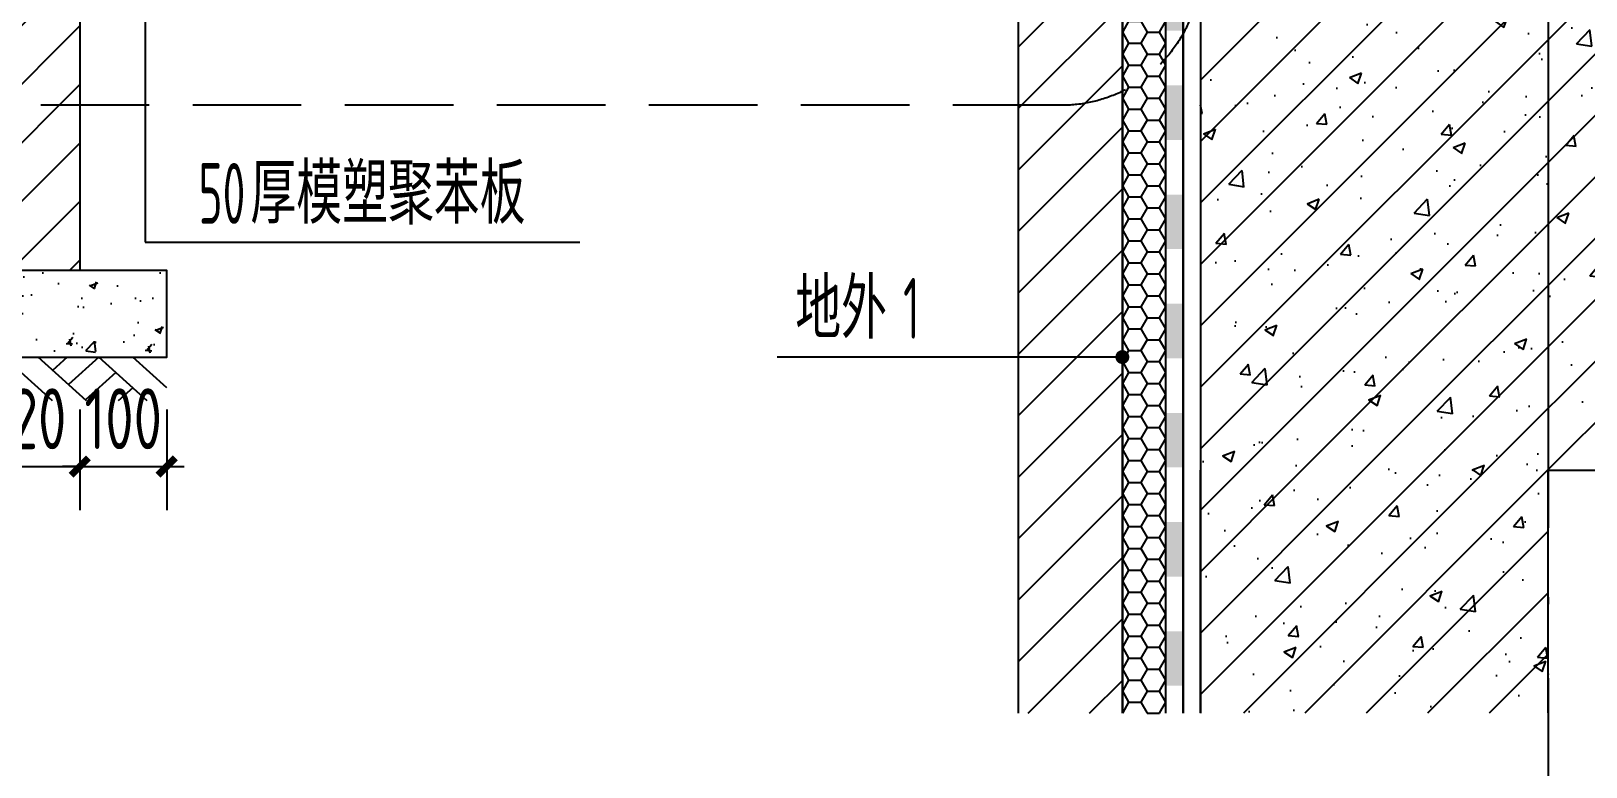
# Model space of a CAD drawing. Extents: x 198753 to 882193, y -399300 to 132460.
# Drawn here: x 361534 to 363324, y -205080 to -204234 of the extents above; entities that cross this region are included whole.
import ezdxf

# ---------------------------------------------------------------- set-up
doc = ezdxf.new("R2010")
doc.units = 0
doc.header["$LTSCALE"] = 1000
doc.header["$MEASUREMENT"] = 0
doc.linetypes.add('DASH', pattern=[0.35, 0.25, -0.1])
doc.linetypes.add('DOTE', pattern=[2.4200000000000004, 2, -0.2, 0.02, -0.2])
for name, color, linetype in [('01-标注_尺寸', 124, 'Continuous'), ('01-标注_符号', 200, 'Continuous'), ('01-标注_轴线坐标', 132, 'Continuous'), ('02-TEXT_标注', 130, 'Continuous'), ('05-填充_天正', 26, 'Continuous'), ('A-O_防水层', 222, 'Continuous'), ('A-STR-面层', 191, 'Continuous'), ('A-SUR_保温', 222, 'Continuous'), ('A-SUR_看线', 231, 'Continuous'), ('A_AXIS-轴线', 36, 'DOTE'), ('A_STR-砌块墙', 121, 'Continuous'), ('A_STR-砼墙', 51, 'Continuous'), ('A_STR-砼柱', 51, 'Continuous'), ('D_铝板', 181, 'Continuous')]:
    doc.layers.add(name, color=color, linetype=linetype)
doc.styles.add('_TCH_DIM', font='ROS1', dxfattribs={"width": 0.8, "bigfont": 'JD'})
doc.styles.add('_TCH_DIM_T3', font='ROS1', dxfattribs={"width": 0.8, "bigfont": 'JD'})
doc.dimstyles.new('_TCH_ARCH&&20', dxfattribs={"dimtxt": 70, "dimasz": 20, "dimexe": 50, "dimexo": 60, "dimgap": 20, "dimtad": 1, "dimdec": 0, "dimzin": 0, "dimdsep": 46, "dimtxsty": '_TCH_DIM_T3', "dimblk": 'ARCHTICK', "dimcen": 0.09, "dimclrt": 4, "dimazin": 2, "dimtfac": 1, "dimtdec": 0, "dimtix": 1, "dimtmove": 2, "dimatfit": 3, "dimfxl": 0, "dimtolj": 1, "dimtzin": 0, "dimarcsym": 0})
pattern_1 = [(45, (0, 0), (-35.35533905932737, 35.35533905932738), []), (49.99999999999999, (0, 0), (143.4520365201507, -12.55042699651902), [15, -165]), (355, (0, 0), (-27.7502667226, 150.4384267400024), [12, -132]), (100.4514, (11.954336, -1.045868), (115.7018763428043, 137.8879084121907), [12.748038, -140.2284224]), (46.18420000000002, (0, 40), (213.4482097251289, -33.10380286580362), [22.5, -247.5]), (96.6356, (17.787349, 37.2413386), (186.9325411097407, 194.8235741800883), [19.1220576, -210.3426]), (351.1842, (0, 40), (186.9323890267254, 194.8237201850649), [18, -198]), (21, (20, 30), (119.3814104236923, -80.52377813306776), [15, -165]), (326.0000000000001, (20, 30), (48.66306638431634, 145.0300090093706), [12, -132]), (71.4514, (29.9484466, 23.2896788), (168.044525716298, 64.50609934199048), [12.748038, -140.2284224]), (37.50000000000001, (0, 0), (2.431971063458134, 66.5787707662623), [0, -130.4, 0, -134, 0, -132.5]), (7.499999999999999, (0, 0), (52.61390748842972, 78.88234237647205), [0, -76.39999999999999, 0, -127.4, 0, -50.5]), (327.5, (-44.6, 0), (106.7644872344818, -4.510974346875951), [0, -50, 0, -156, 0, -207]), (317.5, (-64.6, 0), (116.6372338684772, 20.02099646646354), [0, -65, 0, -103.6, 0, -147])]

# ---------------------------------------------------------------- blocks, each defined once
blk = doc.blocks.new('*U271')
at = {"layer": '05-填充_天正'}
h = blk.add_hatch(dxfattribs=at)
h.set_pattern_fill('钢筋混凝土', color=256, scale=20, style=0)
h.set_pattern_definition(pattern_1)
h.paths.add_polyline_path([(-699.9999999987776, -4538.752037361963), (1.222360879182816e-09, -4538.752037361963), (1.222360879182816e-09, -3738.752037361963), (-699.9999999987776, -3738.752037361963)])
h = blk.add_hatch(dxfattribs=at)
h.set_pattern_fill('钢筋混凝土', color=256, scale=20, style=0)
h.set_pattern_definition(pattern_1)
h.paths.add_polyline_path([(-299.9999999988139, -4538.752037361963), (-699.9999999988138, -4538.752037361963), (-699.9999999977881, -4817.855410233351), (-299.9999999977881, -4817.855410231881)])
at = {"layer": 'A_STR-砼墙'}
for p, q in [((-699.9999999977881, -4817.855410233351), (-699.9999999988133, -4538.752037361963)), ((-299.9999999977881, -4817.855410231881), (-299.9999999988139, -4538.752037361963))]:
    blk.add_line(p, q, dxfattribs=at)
at = {"layer": 'A_STR-砼柱'}
for p, q in [((-699.9999999987776, -3918.752037361708), (-699.9999999987776, -4538.752037361963)), ((-299.9999999988139, -4538.752037361963), (1.222360879182816e-09, -4538.752037361963))]:
    blk.add_line(p, q, dxfattribs=at)
blk = doc.blocks.new('$LinePat$聚苯板')
at = {"color": 0}
for p, q in [((14.84614977916135, -8.571428571427532), (0, 0)), ((29.6922995583227, 0), (14.84614977916135, -8.571428571427532)), ((14.84614977916135, -8.571428571427532), (14.84614977916135, -25.71428571428623)), ((14.84614977916135, -25.71428571428623), (0, -34.28571428571377)), ((0, -34.28571428571377), (0, -51.42857142857247)), ((29.6922995583227, -34.28571428571377), (14.84614977916135, -25.71428571428623)), ((0, -51.42857142857247), (14.84614977916135, -60)), ((14.84614977916135, -60), (29.6922995583227, -51.42857142857247))]:
    blk.add_line(p, q, dxfattribs=at)
blk = doc.blocks.new('$LinePat$防水层2')
at = {"color": 0}
blk.add_line((0, 0), (600, 0), dxfattribs=at)
blk.add_solid([(150, 0), (450, 0), (150, -100), (450, -100)], dxfattribs=at)
blk = doc.blocks.new('*U256')
at = {"layer": '05-填充_天正'}
h = blk.add_hatch(dxfattribs=at)
h.set_pattern_fill('普通砖', color=256, scale=20, style=0)
h.set_pattern_definition([(45, (0, 35.90226999999999), (-35.35535320146299, 35.355353201463), [])])
h.paths.add_polyline_path([(1129.999241740422, -130.2541800454492), (1009.999241740422, -130.2541800454315), (1009.999241740303, -939.6117329599915), (1129.999241740303, -939.6117329600092)])
at = {"layer": '01-标注_符号'}
for p, q in [((5.218157042927487, -93.89418707581353), (5.218157042927487, -397.6463726537477)), ((5.218157042927487, -397.6463726537477), (505.4996877235171, -397.6463726537477)), ((1009.999241740313, -529.9329565027347), (732.5147444766324, -529.9329565027347)), ((1129.999241740313, -529.9329565027292), (1009.999241740313, -529.9329565027347))]:
    blk.add_line(p, q, dxfattribs=at)
at = {"layer": '01-标注_符号', "const_width": 8}
blk.add_lwpolyline([(1133.999241740313, -529.932956502729, 1), (1125.999241740313, -529.9329565027294, 1)], format="xyb", close=True, dxfattribs=at)
at = {"layer": 'A-O_防水层'}
for p, q in [((1219.999241742414, -40.25418004230585), (1219.999241742414, -939.6117329561093)), ((1199.999241742414, -939.6117329561093), (1199.999241742414, -60.25418004230585))]:
    blk.add_line(p, q, dxfattribs=at)
blk.add_lwpolyline([(1179.999241742414, -939.6117329561093), (1179.999241742414, -80.25418004230596), (-19.99999999846523, -80.25418004230593), (-19.99999999874056, 159.7458199577786), (223.9483857935785, 159.7458199578105)], dxfattribs=at)
at = {"layer": 'A-SUR_保温'}
blk.add_line((1129.999241740309, -939.6117329561096), (1129.999241740429, -80.25418004544937), dxfattribs=at)
blk.add_lwpolyline([(1179.999241740326, -939.6117329561093), (1179.999241740443, -80.25418004539094), (-20.00000000045475, -80.25418004640957)], dxfattribs=at)
at = {"layer": 'A_STR-砌块墙'}
for p, q in [((1009.999241740422, -130.2541800454315), (1009.999241740303, -939.6117329599915)), ((1129.999241740422, -130.2541800454492), (1129.999241740303, -939.6117329600092))]:
    blk.add_line(p, q, dxfattribs=at)
at = {"layer": 'A-SUR_保温'}
for name, p, xscale, yscale, zscale, rotation in [('$LinePat$防水层2', (1199.99924173838, -60.25418004184387), 0.2093708459320917, 0.2, 0.2, 270.0000000001537), ('$LinePat$聚苯板', (1129.99924174063, -156.0798464784948), 0.8512382846832133, 0.8333333333333334, 0.8333333333333334, 90.00000000014164), ('$LinePat$聚苯板', (1129.999241740693, -181.3550686228215), 0.8512382846832133, 0.8333333333333334, 0.8333333333333334, 90.00000000014164), ('$LinePat$聚苯板', (1129.999241740755, -206.6302907671483), 0.8512382846832133, 0.8333333333333334, 0.8333333333333334, 90.00000000014164), ('$LinePat$防水层2', (1199.999241738717, -185.8766876010988), 0.2093708459320917, 0.2, 0.2, 270.0000000001537), ('$LinePat$聚苯板', (1129.999241740818, -231.9055129114751), 0.8512382846832133, 0.8333333333333334, 0.8333333333333334, 90.00000000014164), ('$LinePat$聚苯板', (1129.99924174088, -257.1807350558017), 0.8512382846832133, 0.8333333333333334, 0.8333333333333334, 90.00000000014164), ('$LinePat$聚苯板', (1129.999241740943, -282.4559572001285), 0.8512382846832133, 0.8333333333333334, 0.8333333333333334, 90.00000000014164), ('$LinePat$聚苯板', (1129.999241741005, -307.7311793444553), 0.8512382846832133, 0.8333333333333334, 0.8333333333333334, 90.00000000014164), ('$LinePat$聚苯板', (1129.999241741068, -333.006401488782), 0.8512382846832133, 0.8333333333333334, 0.8333333333333334, 90.00000000014164), ('$LinePat$防水层2', (1199.999241739054, -311.4991951603538), 0.2093708459320917, 0.2, 0.2, 270.0000000001537), ('$LinePat$聚苯板', (1129.99924174113, -358.2816236331088), 0.8512382846832133, 0.8333333333333334, 0.8333333333333334, 90.00000000014164), ('$LinePat$聚苯板', (1129.999241741192, -383.5568457774356), 0.8512382846832133, 0.8333333333333334, 0.8333333333333334, 90.00000000014164), ('$LinePat$聚苯板', (1129.999241741255, -408.8320679217622), 0.8512382846832133, 0.8333333333333334, 0.8333333333333334, 90.00000000014164), ('$LinePat$聚苯板', (1129.999241741318, -434.107290066089), 0.8512382846832133, 0.8333333333333334, 0.8333333333333334, 90.00000000014164), ('$LinePat$聚苯板', (1129.99924174138, -459.3825122104158), 0.8512382846832133, 0.8333333333333334, 0.8333333333333334, 90.00000000014164), ('$LinePat$防水层2', (1199.999241739391, -437.1217027196088), 0.2093708459320917, 0.2, 0.2, 270.0000000001537), ('$LinePat$聚苯板', (1129.999241741442, -484.6577343547425), 0.8512382846832133, 0.8333333333333334, 0.8333333333333334, 90.00000000014164), ('$LinePat$聚苯板', (1129.999241741505, -509.9329564990693), 0.8512382846832133, 0.8333333333333334, 0.8333333333333334, 90.00000000014164), ('$LinePat$聚苯板', (1129.999241741567, -535.208178643396), 0.8512382846832133, 0.8333333333333334, 0.8333333333333334, 90.00000000014164), ('$LinePat$聚苯板', (1129.99924174163, -560.4834007877228), 0.8512382846832133, 0.8333333333333334, 0.8333333333333334, 90.00000000014164), ('$LinePat$聚苯板', (1129.999241741692, -585.7586229320495), 0.8512382846832133, 0.8333333333333334, 0.8333333333333334, 90.00000000014164), ('$LinePat$防水层2', (1199.999241739728, -562.7442102788638), 0.2093708459320917, 0.2, 0.2, 270.0000000001537), ('$LinePat$聚苯板', (1129.999241741755, -611.0338450763763), 0.8512382846832133, 0.8333333333333334, 0.8333333333333334, 90.00000000014164), ('$LinePat$聚苯板', (1129.999241741817, -636.309067220703), 0.8512382846832133, 0.8333333333333334, 0.8333333333333334, 90.00000000014164), ('$LinePat$聚苯板', (1129.99924174188, -661.5842893650298), 0.8512382846832133, 0.8333333333333334, 0.8333333333333334, 90.00000000014164), ('$LinePat$聚苯板', (1129.999241741942, -686.8595115093565), 0.8512382846832133, 0.8333333333333334, 0.8333333333333334, 90.00000000014164), ('$LinePat$聚苯板', (1129.999241742005, -712.1347336536833), 0.8512382846832133, 0.8333333333333334, 0.8333333333333334, 90.00000000014164), ('$LinePat$防水层2', (1199.999241740065, -688.3667178381187), 0.2093708459320917, 0.2, 0.2, 270.0000000001537), ('$LinePat$聚苯板', (1129.999241742067, -737.4099557980101), 0.8512382846832133, 0.8333333333333334, 0.8333333333333334, 90.00000000014164), ('$LinePat$聚苯板', (1129.99924174213, -762.6851779423368), 0.8512382846832133, 0.8333333333333334, 0.8333333333333334, 90.00000000014164), ('$LinePat$聚苯板', (1129.999241742192, -787.9604000866635), 0.8512382846832133, 0.8333333333333334, 0.8333333333333334, 90.00000000014164), ('$LinePat$聚苯板', (1129.999241742255, -813.2356222309903), 0.8512382846832133, 0.8333333333333334, 0.8333333333333334, 90.00000000014164), ('$LinePat$聚苯板', (1129.999241742317, -838.510844375317), 0.8512382846832133, 0.8333333333333334, 0.8333333333333334, 90.00000000014164), ('$LinePat$防水层2', (1199.999241740402, -813.9892253973736), 0.2093708459320917, 0.2, 0.2, 270.0000000001537), ('$LinePat$聚苯板', (1129.99924174238, -863.7860665196438), 0.8512382846832133, 0.8333333333333334, 0.8333333333333334, 90.00000000014164), ('$LinePat$聚苯板', (1129.999241742442, -889.0612886639706), 0.8512382846832133, 0.8333333333333334, 0.8333333333333334, 90.00000000014164), ('$LinePat$聚苯板', (1129.999241742505, -914.3365108082972), 0.8512382846832133, 0.8333333333333334, 0.8333333333333334, 90.00000000014164), ('$LinePat$聚苯板', (1129.999241742567, -939.611732952624), 0.8512382846832133, 0.8333333333333334, 0.8333333333333334, 90.00000000014164)]:
    blk.add_blockref(name, p, dxfattribs=dict(at, xscale=xscale, yscale=yscale, zscale=zscale, rotation=rotation))
at = {"layer": '02-TEXT_标注', "style": '_TCH_DIM'}
for s, height, width, p in [('厚模塑聚苯板', 69.45736434108527, 0.8, (126.360152839796, -376.6463726537477)), ('50', 70, 0.6400000000000001, (66.62681950646265, -376.6463726537477)), ('地外', 69.45736434108527, 0.8, (753.5147444766324, -508.9329565027347)), ('1', 70, 0.6400000000000001, (877.6697832363222, -508.9329565027347))]:
    blk.add_text(s, height=height, dxfattribs=dict(at, width=width)).set_placement(p)
blk = doc.blocks.new('$LinePat$素土夯实')
at = {"color": 0}
for p, q in [((0, -210.0000000002183), (210.0000000002183, 0)), ((120.0000000004366, -300), (420.0000000004366, 0)), ((420.0000000004366, 0), (607.5000000004366, -187.5)), ((495.0000000004366, -300), (795.0000000008258, 0)), ((615.0000000006003, 0), (705.0000000005821, -89.99999999998181)), ((314.9999999997817, -105.0000000001091), (502.4999999997817, -292.5000000001091)), ((210.0000000002183, -209.9999999999454), (300, -300)), ((705.0000000010441, -300), (795.0000000008258, -210.0000000002183))]:
    blk.add_line(p, q, dxfattribs=at)
blk = doc.blocks.new('_ArchTick')
at = {"color": 0, "linetype": 'ByBlock', "const_width": 0.4}
blk.add_lwpolyline([(-0.5, -0.5), (0.5, 0.5)], dxfattribs=at)
blk = doc.blocks.new('*D2144')
at = {"layer": '01-标注_尺寸', "color": 0, "lineweight": -2, "transparency": 16777216}
for p, q in [((-219.9999999999993, -160.0000000000001), (-219.9999999999993, -275.6796968175512)), ((-99.99999999999953, -160.0000000000002), (-99.99999999999955, -275.6796968175512)), ((-219.9999999999993, -225.6796968175512), (-239.9999999999993, -225.6796968175512)), ((-219.9999999999993, -225.6796968175512), (-99.99999999999955, -225.6796968175512)), ((-99.99999999999955, -225.6796968175512), (-79.99999999999955, -225.6796968175512))]:
    blk.add_line(p, q, dxfattribs=at)
at = {"layer": 'Defpoints', "color": 0, "transparency": 16777216}
for p in [(-219.9999999999993, -100.0000000000001), (-99.99999999999953, -100.0000000000002), (-99.99999999999955, -225.6796968175512)]:
    blk.add_point(p, dxfattribs=at)
at = {"layer": '01-标注_尺寸', "color": 0, "lineweight": -2, "transparency": 16777216, "xscale": 20, "yscale": 20, "zscale": 20}
blk.add_blockref('_ArchTick', (-219.9999999999993, -225.6796968175512), dxfattribs=at)
at = {"layer": '01-标注_尺寸', "color": 0, "lineweight": -2, "transparency": 16777216, "xscale": 20, "yscale": 20, "zscale": 20, "rotation": 180}
blk.add_blockref('_ArchTick', (-99.99999999999955, -225.6796968175512), dxfattribs=at)
at = {"layer": '01-标注_尺寸', "color": 4, "transparency": 16777216, "insert": (-159.9999999999994, -170.6796968175512), "char_height": 70, "attachment_point": 5, "style": '_TCH_DIM_T3'}
blk.add_mtext('\\A1;120', dxfattribs=at)
blk = doc.blocks.new('*D2145')
at = {"layer": '01-标注_尺寸', "color": 0, "lineweight": -2, "transparency": 16777216}
for p, q in [((-99.99999999999963, -160.0000000000002), (-99.99999999999964, -275.6796968175512)), ((-9.427379235524452e-14, -160.0000000000002), (-1.01357130876942e-13, -275.6796968175512)), ((-99.99999999999964, -225.6796968175512), (-119.9999999999996, -225.6796968175512)), ((-99.99999999999964, -225.6796968175512), (-9.829551387907365e-14, -225.6796968175512)), ((-9.829551387907365e-14, -225.6796968175512), (19.9999999999999, -225.6796968175512))]:
    blk.add_line(p, q, dxfattribs=at)
at = {"layer": 'Defpoints', "color": 0, "transparency": 16777216}
for p in [(-99.99999999999963, -100.0000000000002), (-9.059985195780247e-14, -100.0000000000002), (-9.829551387907365e-14, -225.6796968175512)]:
    blk.add_point(p, dxfattribs=at)
at = {"layer": '01-标注_尺寸', "color": 0, "lineweight": -2, "transparency": 16777216, "xscale": 20, "yscale": 20, "zscale": 20}
blk.add_blockref('_ArchTick', (-99.99999999999964, -225.6796968175512), dxfattribs=at)
at = {"layer": '01-标注_尺寸', "color": 0, "lineweight": -2, "transparency": 16777216, "xscale": 20, "yscale": 20, "zscale": 20, "rotation": 180}
blk.add_blockref('_ArchTick', (-9.829551387907365e-14, -225.6796968175512), dxfattribs=at)
at = {"layer": '01-标注_尺寸', "color": 4, "transparency": 16777216, "insert": (-49.99999999999987, -170.6796968175512), "char_height": 70, "attachment_point": 5, "style": '_TCH_DIM_T3'}
blk.add_mtext('\\A1;100', dxfattribs=at)
blk = doc.blocks.new('*U295')
at = {"layer": 'A-STR-面层', "linetype": 'DASH', "ltscale": 0.5}
blk.add_lwpolyline([(7893.688348912961, 16587.44339449075), (7954.199061027386, 16587.44339350573), (8038.688349482727, 16441.10365320579), (8038.688349482727, 15702.44339916829, 0.4142135623730951), (8198.688349482727, 15542.44339916829), (8948.688349984892, 15542.44339916829, -0.4142135624385618), (8998.688349984892, 15492.44339915711), (8998.688349025302, -2077.032001025482, 0.4142135624385692), (9158.688349025302, -2237.032001061249), (10408.68759121856, -2237.032001061249)], format="xyb", dxfattribs=at)
blk = doc.blocks.new('drsrtg')
at = {"layer": '05-填充_天正'}
h = blk.add_hatch(dxfattribs=at)
h.set_pattern_fill('ANSI31', color=256, scale=30)
h.set_pattern_definition([(45, (731.999999995227, 669.9999999993888), (-33.67596045400932, 33.67596045400933), [])])
h.paths.add_polyline_path([(-640.0000000004075, 539.9999999993888), (-520, 540.0000000012806), (-520, 120), (-220, 119.9999999968859), (-220, 539.9999999937136), (-100, 539.9999999937136), (-100, -4.394678398966789e-09), (-640, 1.280568540096283e-09)])
h = blk.add_hatch(dxfattribs=at)
h.set_pattern_fill('AR-CONC', color=256, scale=50)
h.set_pattern_definition([(49.99999999999999, (731.999999995227, 569.9999999993888), (91.09233449800199, -7.969542769451538), [9.525, -104.775]), (355, (731.999999995227, 569.9999999993888), (-17.62141298783349, 95.52832144108999), [7.62, -83.82]), (100.451, (739.5909999952419, 569.3358749994077), (73.47125083297962, 87.55834391014594), [8.094999999999999, -89.045]), (46.18420000000002, (731.999999995227, 595.3999999994121), (135.539520446065, -21.02116396636357), [14.28749999999996, -157.1624999999994]), (96.6356, (743.2949499952374, 593.6482499993872), (118.7021172331186, 123.7127779450246), [12.1425, -133.5675]), (351.1840000000001, (731.999999995227, 595.3999999994121), (118.7023029069669, 123.7125589302989), [11.43, -125.73]), (21, (744.6999999952386, 589.0499999994063), (75.80743991769164, -51.13275925838124), [9.525, -104.775]), (326.0000000000001, (744.6999999952386, 589.0499999994063), (30.90101417382354, 92.09398306115963), [7.62, -83.82]), (71.4514, (751.0172499952605, 584.7889499994053), (106.7082453850622, 40.96142885802873), [8.094999999999999, -89.045]), (37.50000000000001, (731.999999995227, 569.9999999993888), (1.54430162529591, 42.27751943657655), [0, -82.804, 0, -85.09, 0, -84.1375]), (7.499999999999999, (731.999999995227, 569.9999999993888), (33.40983125515287, 50.09028740905975), [0, -48.514, 0, -80.899, 0, -32.0675]), (327.5, (703.6789999952307, 569.9999999993888), (67.7952975834357, -2.864371996336717), [0, -31.75, 0, -99.06, 0, -131.445]), (317.5, (690.9789999952773, 569.9999999993888), (74.06459069300902, 12.71324551666652), [0, -41.275, 0, -65.786, 0, -93.345])])
edge = h.paths.add_edge_path()
edge.add_line((-100, 0), (-740, 0))
edge.add_line((-740, 0), (-740, -100))
edge.add_line((-740, -100), (0, -100))
edge.add_line((0, -100), (0, 0))
edge.add_line((0, 0), (-520, 0))
at = {"layer": 'A_STR-砌块墙'}
for points in [[(-640.0000000004075, 539.9999999993888), (-520, 540.0000000012806), (-520, 120), (-220, 119.9999999968859), (-220, 539.9999999937136), (-100, 539.9999999937136), (-100, -4.394678398966789e-09), (-640, 1.280568540096283e-09), (-640, 540.0000000012806)], [(-100, 0), (-740, 0), (-740, -100), (0, -100), (0, 0), (-520, 0)]]:
    blk.add_lwpolyline(points, dxfattribs=at)
at = {"layer": 'A-SUR_看线', "xscale": -0.1861635220123852, "yscale": 0.1666666666666667, "zscale": 0.1666666666666667}
for p in [(-148, -100), (0, -100)]:
    blk.add_blockref('$LinePat$素土夯实', p, dxfattribs=at)
at = {"layer": '01-标注_尺寸'}
for p1, p2, picture, middle in [((-219.9999999999993, -100.0000000000001), (-99.99999999999953, -100.0000000000002), '*D2144', (-159.9999999999994, -170.6796968175512)), ((-99.99999999999963, -100.0000000000002), (-9.059985195780247e-14, -100.0000000000002), '*D2145', (-49.99999999999987, -170.6796968175512))]:
    dim = blk.add_aligned_dim(p1=p1, p2=p2, distance=-125.67969681755098, dimstyle='_TCH_ARCH&&20', dxfattribs=at)
    dim.commit()
    dim.dimension.update_dxf_attribs({"geometry": picture, "text_midpoint": middle})

msp = doc.modelspace()

# ---------------------------------------------------------------- linework, layer by layer
at = {"layer": '01-标注_轴线坐标'}
msp.add_line((363280.3879311064, -204978.1625197673), (363280.3879311064, -205338.1625197673), dxfattribs=at)
at = {"layer": 'A_AXIS-轴线', "ltscale": 0.4}
msp.add_line((363280.3879311064, -182709.1306287774), (363280.3879311064, -204973.9119621522), dxfattribs=at)

# ---------------------------------------------------------------- block references
msp.add_blockref('drsrtg', (361690.3879311055, -204508.9929170776))
at = {"layer": 'A-SUR_保温'}
for name, p in [('*U271', (363580.3871728472, -200200.2408797192)), ('*U256', (361660.387931106, -204078.7387370418))]:
    msp.add_blockref(name, p, dxfattribs=at)
at = {"layer": 'D_铝板', "xscale": -1}
msp.add_blockref('*U295', (371879.0755223241, -202081.960916026), dxfattribs=at)

doc.saveas('drawing.dxf')
